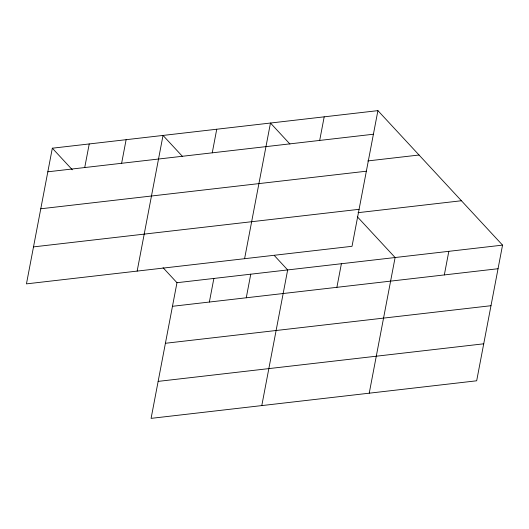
<?xml version="1.0" encoding="UTF-8"?>
<svg xmlns="http://www.w3.org/2000/svg" width="529" height="529" viewBox="0 0 529 529"><rect width="100%" height="100%" fill="white"/><g stroke="black" fill="none" stroke-linecap="round" stroke-linejoin="round"><path stroke-width="0.79" d="M52.331 148.206L26.45 283.875L352.03 246.296L377.911 110.634L52.331 148.206L72.341 169.802M84.726 167.548L89.229 143.948M121.624 163.289L126.127 139.689M137.15 271.099L163.025 135.431L182.479 156.425M163.071 267.707L176.97 282.704L151.089 418.366L476.669 380.794L502.55 245.125L377.911 110.634M212.248 152.828L216.745 129.235M209.365 302.039L213.868 278.446M244.59 258.701L270.471 123.032L289.925 144.027M246.263 297.781L250.766 274.187M261.789 405.591L287.664 269.929L274.326 255.533M319.688 140.43L324.191 116.836M336.887 287.32L341.39 263.726M369.229 393.192L395.11 257.53L357.313 216.745M444.327 274.921L448.83 251.328M47.828 171.806L373.408 134.227M367.761 160.935L419.041 155.017M40.773 208.783L366.352 171.211M33.506 246.891L359.085 209.319M358.047 212.678L461.42 200.749M176.97 282.704L502.55 245.125M172.467 306.298L498.047 268.725M165.412 343.281L490.991 305.709M158.145 381.383L483.724 343.81"/></g></svg>
